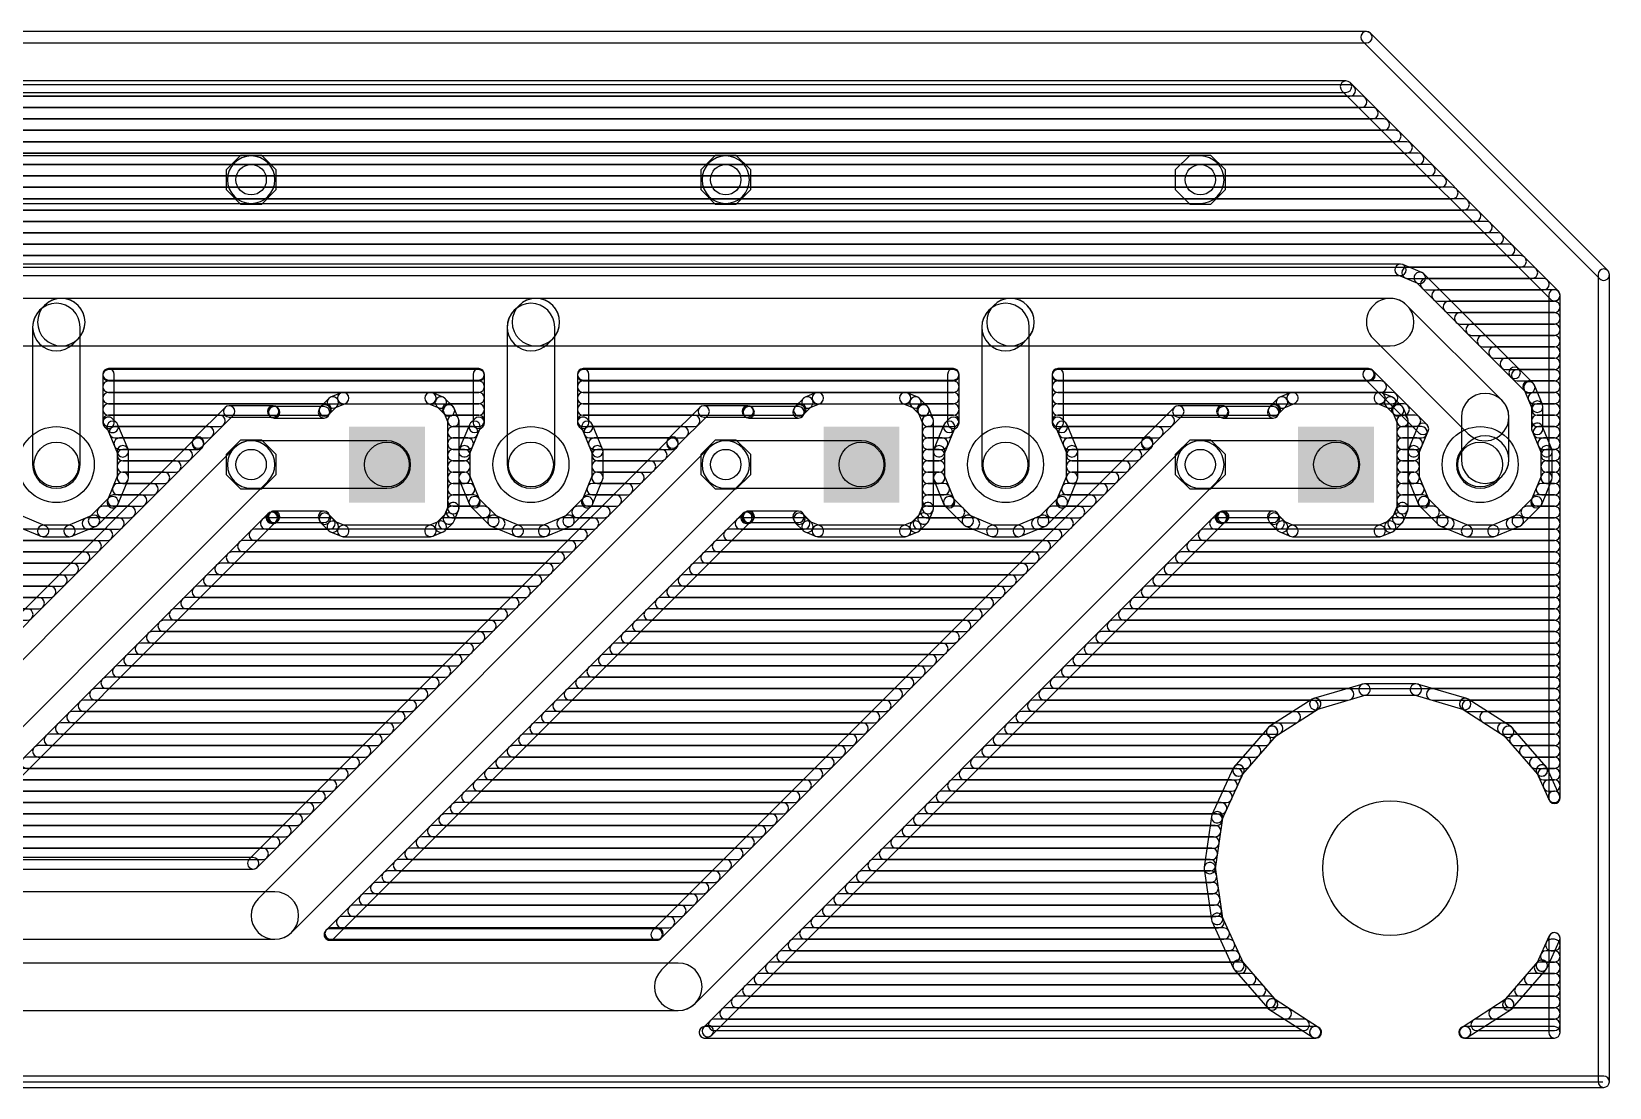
# Model space of a CAD drawing. Extents: x 0 to 131, y 0 to 28.
# Drawn here: x 88.74 to 130.96, y -0.15 to 28.09 of the extents above; entities that cross this region are included whole.
import ezdxf

# ---------------------------------------------------------------- set-up
doc = ezdxf.new("R2010")
doc.units = 0
for name, color, linetype in [('16', 175, 'CONTINUOUS'), ('17', 82, 'CONTINUOUS'), ('20', 30, 'CONTINUOUS'), ('44', 253, 'CONTINUOUS')]:
    doc.layers.add(name, color=color, linetype=linetype)

# ---------------------------------------------------------------- blocks, each defined once
blk = doc.blocks.new('SQUAREP')
blk.add_solid([(-0.5, -0.5), (0.5, -0.5), (-0.5, 0.5), (0.5, 0.5)])
blk = doc.blocks.new('ROUNDP')
blk.add_circle((0, 0), 0.5)
blk = doc.blocks.new('OCTAGONP')
blk.add_lwpolyline([(-0.5, -0.2071), (-0.5, 0.2071), (-0.2071, 0.5), (0.2071, 0.5), (0.5, 0.2071), (0.5, -0.2071), (0.2071, -0.5), (-0.2071, -0.5)], close=True)

msp = doc.modelspace()

# ---------------------------------------------------------------- linework, layer by layer
at = {"layer": '16'}
for points in [[(1.3208, 26.4668), (123.9129, 26.4668, 1), (123.9129, 26.7716), (1.3208, 26.7716, 1)], [(1.3208, 26.3652), (124.0145, 26.3652, 1), (124.0145, 26.67), (1.3208, 26.67, 1)], [(123.8051, 26.5114), (129.3814, 20.9351, 1), (129.597, 21.1507), (124.0207, 26.727, 1)], [(1.3208, 26.0604), (124.3193, 26.0604, 1), (124.3193, 26.3652), (1.3208, 26.3652, 1)], [(1.3208, 25.7556), (124.6241, 25.7556, 1), (124.6241, 26.0604), (1.3208, 26.0604, 1)], [(1.3208, 25.4508), (124.9289, 25.4508, 1), (124.9289, 25.7556), (1.3208, 25.7556, 1)], [(1.3208, 25.146), (125.2337, 25.146, 1), (125.2337, 25.4508), (1.3208, 25.4508, 1)], [(1.3208, 24.8412), (125.5385, 24.8412, 1), (125.5385, 25.146), (1.3208, 25.146, 1)], [(1.3208, 24.5364), (125.8433, 24.5364, 1), (125.8433, 24.8412), (1.3208, 24.8412, 1)], [(1.3208, 24.2316), (126.1481, 24.2316, 1), (126.1481, 24.5364), (1.3208, 24.5364, 1)], [(81.915, 23.495), (94.615, 23.495, 1), (94.615, 24.765), (81.915, 24.765, 1)], [(94.615, 23.495), (107.315, 23.495, 1), (107.315, 24.765), (94.615, 24.765, 1)], [(107.315, 23.495), (120.015, 23.495, 1), (120.015, 24.765), (107.315, 24.765, 1)], [(27.3771, 23.9268), (126.4529, 23.9268, 1), (126.4529, 24.2316), (27.3771, 24.2316, 1)], [(27.7313, 23.622), (126.7577, 23.622, 1), (126.7577, 23.9268), (27.7313, 23.9268, 1)], [(28.0361, 23.3172), (127.0625, 23.3172, 1), (127.0625, 23.622), (28.0361, 23.622, 1)], [(28.3408, 23.0124), (127.3673, 23.0124, 1), (127.3673, 23.3172), (28.3408, 23.3172, 1)], [(28.6456, 22.7076), (127.6721, 22.7076, 1), (127.6721, 23.0124), (28.6456, 23.0124, 1)], [(28.9505, 22.4028), (127.9769, 22.4028, 1), (127.9769, 22.7076), (28.9505, 22.7076, 1)], [(29.2553, 22.098), (128.2817, 22.098, 1), (128.2817, 22.4028), (29.2553, 22.4028, 1)], [(29.5601, 21.7932), (128.5865, 21.7932, 1), (128.5865, 22.098), (29.5601, 22.098, 1)], [(125.3729, 21.8694), (40.8649, 21.8694, 1), (40.8649, 21.5646), (125.3729, 21.5646, 1)], [(125.9447, 21.6451), (125.4312, 21.8578, 1), (125.3146, 21.5762), (125.828, 21.3635, 1)], [(125.5568, 21.4884), (128.8913, 21.4884, 1), (128.8913, 21.7932), (125.5568, 21.7932, 1)], [(128.5341, 19.0721), (125.9941, 21.6121, 1), (125.7786, 21.3966), (128.3186, 18.8566, 1)], [(126.0547, 21.1836), (129.1961, 21.1836, 1), (129.1961, 21.4884), (126.0547, 21.4884, 1)], [(126.3595, 20.8788), (129.4892, 20.8788, 1), (129.4892, 21.1836), (126.3595, 21.1836, 1)], [(129.3368, 21.0429), (129.3368, 7.5921, 1), (129.6416, 7.5921), (129.6416, 21.0429, 1)], [(76.835, 19.685), (89.535, 19.685, 1), (89.535, 20.955), (76.835, 20.955, 1)], [(89.8518, 19.7388), (89.984, 19.871, 1), (89.086, 20.769), (88.9538, 20.6368, 1)], [(90.0378, 16.51), (90.0378, 20.1878, 1), (88.7678, 20.1878), (88.7678, 16.51, 1)], [(89.535, 19.685), (102.235, 19.685, 1), (102.235, 20.955), (89.535, 20.955, 1)], [(102.5518, 19.7388), (102.684, 19.871, 1), (101.786, 20.769), (101.6538, 20.6368, 1)], [(102.7378, 16.51), (102.7378, 20.1878, 1), (101.4678, 20.1878), (101.4678, 16.51, 1)], [(102.235, 19.685), (114.935, 19.685, 1), (114.935, 20.955), (102.235, 20.955, 1)], [(115.2518, 19.7388), (115.384, 19.871, 1), (114.486, 20.769), (114.3538, 20.6368, 1)], [(115.4378, 16.51), (115.4378, 20.1878, 1), (114.1678, 20.1878), (114.1678, 16.51, 1)], [(114.935, 19.685), (125.095, 19.685, 1), (125.095, 20.955), (114.935, 20.955, 1)], [(124.646, 19.871), (127.186, 17.331, 1), (128.084, 18.229), (125.544, 20.769, 1)], [(126.6643, 20.574), (129.4892, 20.574, 1), (129.4892, 20.8788), (126.6643, 20.8788, 1)], [(126.9691, 20.2692), (129.4892, 20.2692, 1), (129.4892, 20.574), (126.9691, 20.574, 1)], [(127.2739, 19.9644), (129.4892, 19.9644, 1), (129.4892, 20.2692), (127.2739, 20.2692, 1)], [(127.5787, 19.6596), (129.4892, 19.6596, 1), (129.4892, 19.9644), (127.5787, 19.9644, 1)], [(127.8835, 19.3548), (129.4892, 19.3548, 1), (129.4892, 19.6596), (127.8835, 19.6596, 1)], [(90.9522, 17.6275), (90.9522, 18.923, 1), (90.6474, 18.923), (90.6474, 17.6275, 1)], [(90.7998, 18.7706), (100.7058, 18.7706, 1), (100.7058, 19.0754), (90.7998, 19.0754, 1)], [(90.7998, 18.7452), (100.7058, 18.7452, 1), (100.7058, 19.05), (90.7998, 19.05, 1)], [(100.5534, 18.923), (100.5534, 17.6275, 1), (100.8582, 17.6275), (100.8582, 18.923, 1)], [(103.6522, 17.6275), (103.6522, 18.923, 1), (103.3474, 18.923), (103.3474, 17.6275, 1)], [(103.4998, 18.7706), (113.4058, 18.7706, 1), (113.4058, 19.0754), (103.4998, 19.0754, 1)], [(103.4998, 18.7452), (113.4058, 18.7452, 1), (113.4058, 19.05), (103.4998, 19.05, 1)], [(113.2534, 18.923), (113.2534, 17.6275, 1), (113.5582, 17.6275), (113.5582, 18.923, 1)], [(116.3522, 17.6275), (116.3522, 18.923, 1), (116.0474, 18.923), (116.0474, 17.6275, 1)], [(116.1998, 18.7706), (124.5163, 18.7706, 1), (124.5163, 19.0754), (116.1998, 19.0754, 1)], [(116.1998, 18.7452), (124.5417, 18.7452, 1), (124.5417, 19.05), (116.1998, 19.05, 1)], [(124.4086, 18.8152), (125.8663, 17.3576, 1), (126.0818, 17.5731), (124.6241, 19.0308, 1)], [(128.1883, 19.05), (129.4892, 19.05, 1), (129.4892, 19.3548), (128.1883, 19.3548, 1)], [(128.9271, 18.6791), (128.5341, 19.0721, 1), (128.3186, 18.8566), (128.7116, 18.4636, 1)], [(128.4931, 18.7452), (129.4892, 18.7452, 1), (129.4892, 19.05), (128.4931, 19.05, 1)], [(90.7998, 18.4404), (100.7058, 18.4404, 1), (100.7058, 18.7452), (90.7998, 18.7452, 1)], [(103.4998, 18.4404), (113.4058, 18.4404, 1), (113.4058, 18.7452), (103.4998, 18.7452, 1)], [(116.1998, 18.4404), (124.8465, 18.4404, 1), (124.8465, 18.7452), (116.1998, 18.7452, 1)], [(128.7979, 18.4404), (129.4892, 18.4404, 1), (129.4892, 18.7452), (128.7979, 18.7452, 1)], [(129.1728, 18.1162), (128.9601, 18.6297, 1), (128.6785, 18.513), (128.8912, 17.9996, 1)], [(90.7998, 18.1356), (100.7058, 18.1356, 1), (100.7058, 18.4404), (90.7998, 18.4404, 1)], [(96.6918, 18.2798), (96.4774, 18.0654, 1), (96.693, 17.8499), (96.9073, 18.0642, 1)], [(97.0213, 18.4288), (96.7412, 18.3128, 1), (96.8579, 18.0312), (97.1379, 18.1472, 1)], [(99.4148, 18.4404), (97.0796, 18.4404, 1), (97.0796, 18.1356), (99.4148, 18.1356, 1)], [(99.7532, 18.3128), (99.4731, 18.4288, 1), (99.3565, 18.1472), (99.6365, 18.0312, 1)], [(100.017, 18.0654), (99.8026, 18.2798, 1), (99.5871, 18.0642), (99.8014, 17.8499, 1)], [(103.4998, 18.1356), (113.4058, 18.1356, 1), (113.4058, 18.4404), (103.4998, 18.4404, 1)], [(109.3918, 18.2798), (109.1774, 18.0654, 1), (109.393, 17.8499), (109.6073, 18.0642, 1)], [(109.7213, 18.4288), (109.4412, 18.3128, 1), (109.5579, 18.0312), (109.8379, 18.1472, 1)], [(112.1148, 18.4404), (109.7796, 18.4404, 1), (109.7796, 18.1356), (112.1148, 18.1356, 1)], [(112.4532, 18.3128), (112.1731, 18.4288, 1), (112.0565, 18.1472), (112.3365, 18.0312, 1)], [(112.717, 18.0654), (112.5026, 18.2798, 1), (112.2871, 18.0642), (112.5014, 17.8499, 1)], [(116.1998, 18.1356), (125.1513, 18.1356, 1), (125.1513, 18.4404), (116.1998, 18.4404, 1)], [(122.0918, 18.2798), (121.8774, 18.0654, 1), (122.093, 17.8499), (122.3073, 18.0642, 1)], [(122.4213, 18.4288), (122.1412, 18.3128, 1), (122.2579, 18.0312), (122.5379, 18.1472, 1)], [(124.8148, 18.4404), (122.4796, 18.4404, 1), (122.4796, 18.1356), (124.8148, 18.1356, 1)], [(125.1532, 18.3128), (124.8731, 18.4288, 1), (124.7565, 18.1472), (125.0365, 18.0312, 1)], [(125.417, 18.0654), (125.2026, 18.2798, 1), (124.9871, 18.0642), (125.2014, 17.8499, 1)], [(127, 17.78), (127, 16.6422, 1), (128.27, 16.6422), (128.27, 17.78, 1)], [(128.9367, 18.1356), (129.4892, 18.1356, 1), (129.4892, 18.4404), (128.9367, 18.4404, 1)], [(129.1844, 17.4643), (129.1844, 18.0579, 1), (128.8796, 18.0579), (128.8796, 17.4643, 1)], [(90.7998, 17.8308), (96.6108, 17.8308, 1), (96.6108, 18.1356), (90.7998, 18.1356, 1)], [(90.7998, 17.526), (93.7718, 17.526, 1), (93.7718, 17.8308), (90.7998, 17.8308, 1)], [(91.0179, 17.6249), (90.9076, 17.7352, 1), (90.692, 17.5197), (90.8024, 17.4094, 1)], [(93.9181, 18.0402), (93.0848, 17.2069, 1), (93.3004, 16.9914), (94.1336, 17.8246, 1)], [(95.2042, 18.0848), (94.0258, 18.0848, 1), (94.0258, 17.78), (95.2042, 17.78, 1)], [(95.3373, 18.0148), (95.3119, 18.0402, 1), (95.0964, 17.8246), (95.1218, 17.7992, 1)], [(96.5642, 18.0594), (95.2296, 18.0594, 1), (95.2296, 17.7546), (96.5642, 17.7546, 1)], [(96.4444, 18.016), (96.4234, 17.9653, 1), (96.705, 17.8487), (96.726, 17.8993, 1)], [(99.8836, 17.8308), (100.7058, 17.8308, 1), (100.7058, 18.1356), (99.8836, 18.1356, 1)], [(100.166, 17.7359), (100.05, 18.016, 1), (99.7684, 17.8993), (99.8844, 17.6193, 1)], [(100.0249, 17.526), (100.7058, 17.526, 1), (100.7058, 17.8308), (100.0249, 17.8308, 1)], [(100.1776, 15.3424), (100.1776, 17.6776, 1), (99.8728, 17.6776), (99.8728, 15.3424, 1)], [(100.598, 17.7352), (100.4877, 17.6249, 1), (100.7032, 17.4094), (100.8136, 17.5197, 1)], [(103.4998, 17.8308), (109.3108, 17.8308, 1), (109.3108, 18.1356), (103.4998, 18.1356, 1)], [(103.4998, 17.526), (106.4718, 17.526, 1), (106.4718, 17.8308), (103.4998, 17.8308, 1)], [(103.7179, 17.6249), (103.6076, 17.7352, 1), (103.392, 17.5197), (103.5024, 17.4094, 1)], [(106.6181, 18.0402), (105.7848, 17.2069, 1), (106.0004, 16.9914), (106.8336, 17.8246, 1)], [(107.9042, 18.0848), (106.7258, 18.0848, 1), (106.7258, 17.78), (107.9042, 17.78, 1)], [(108.0373, 18.0148), (108.0119, 18.0402, 1), (107.7964, 17.8246), (107.8218, 17.7992, 1)], [(109.2642, 18.0594), (107.9296, 18.0594, 1), (107.9296, 17.7546), (109.2642, 17.7546, 1)], [(109.1444, 18.016), (109.1234, 17.9653, 1), (109.405, 17.8487), (109.426, 17.8993, 1)], [(112.5836, 17.8308), (113.4058, 17.8308, 1), (113.4058, 18.1356), (112.5836, 18.1356, 1)], [(112.866, 17.7359), (112.75, 18.016, 1), (112.4684, 17.8993), (112.5844, 17.6193, 1)], [(112.7249, 17.526), (113.4058, 17.526, 1), (113.4058, 17.8308), (112.7249, 17.8308, 1)], [(112.8776, 15.3424), (112.8776, 17.6776, 1), (112.5728, 17.6776), (112.5728, 15.3424, 1)], [(113.298, 17.7352), (113.1877, 17.6249, 1), (113.4032, 17.4094), (113.5136, 17.5197, 1)], [(116.1998, 17.8308), (122.0108, 17.8308, 1), (122.0108, 18.1356), (116.1998, 18.1356, 1)], [(116.1998, 17.526), (119.1718, 17.526, 1), (119.1718, 17.8308), (116.1998, 17.8308, 1)], [(116.4179, 17.6249), (116.3076, 17.7352, 1), (116.092, 17.5197), (116.2024, 17.4094, 1)], [(119.3181, 18.0402), (118.4848, 17.2069, 1), (118.7004, 16.9914), (119.5336, 17.8246, 1)], [(120.6042, 18.0848), (119.4258, 18.0848, 1), (119.4258, 17.78), (120.6042, 17.78, 1)], [(120.7373, 18.0148), (120.7119, 18.0402, 1), (120.4964, 17.8246), (120.5218, 17.7992, 1)], [(121.9642, 18.0594), (120.6296, 18.0594, 1), (120.6296, 17.7546), (121.9642, 17.7546, 1)], [(121.8444, 18.016), (121.8234, 17.9653, 1), (122.105, 17.8487), (122.126, 17.8993, 1)], [(125.2836, 17.8308), (125.4561, 17.8308, 1), (125.4561, 18.1356), (125.2836, 18.1356, 1)], [(125.566, 17.7359), (125.45, 18.016, 1), (125.1684, 17.8993), (125.2844, 17.6193, 1)], [(125.4249, 17.526), (125.7609, 17.526, 1), (125.7609, 17.8308), (125.4249, 17.8308, 1)], [(125.5776, 15.3424), (125.5776, 17.6776, 1), (125.2728, 17.6776), (125.2728, 15.3424, 1)], [(129.032, 17.8308), (129.4892, 17.8308, 1), (129.4892, 18.1356), (129.032, 18.1356, 1)], [(129.032, 17.526), (129.4892, 17.526, 1), (129.4892, 17.8308), (129.032, 17.8308, 1)], [(91.3216, 16.922), (91.0509, 17.5755, 1), (90.7693, 17.4588), (91.04, 16.8053, 1)], [(90.9696, 17.2212), (93.467, 17.2212, 1), (93.467, 17.526), (90.9696, 17.526, 1)], [(100.0252, 17.2212), (100.536, 17.2212, 1), (100.536, 17.526), (100.0252, 17.526, 1)], [(100.4547, 17.5755), (100.184, 16.922, 1), (100.4656, 16.8053), (100.7363, 17.4588, 1)], [(104.0216, 16.922), (103.7509, 17.5755, 1), (103.4693, 17.4588), (103.74, 16.8053, 1)], [(103.6696, 17.2212), (106.167, 17.2212, 1), (106.167, 17.526), (103.6696, 17.526, 1)], [(112.7252, 17.2212), (113.236, 17.2212, 1), (113.236, 17.526), (112.7252, 17.526, 1)], [(113.1547, 17.5755), (112.884, 16.922, 1), (113.1656, 16.8053), (113.4363, 17.4588, 1)], [(116.7216, 16.922), (116.4509, 17.5755, 1), (116.1693, 17.4588), (116.44, 16.8053, 1)], [(116.3696, 17.2212), (118.867, 17.2212, 1), (118.867, 17.526), (116.3696, 17.526, 1)], [(125.4252, 17.2212), (125.936, 17.2212, 1), (125.936, 17.526), (125.4252, 17.526, 1)], [(125.8332, 17.5236), (125.584, 16.922, 1), (125.8656, 16.8053), (126.1148, 17.407, 1)], [(129.4216, 16.922), (129.1728, 17.5226, 1), (128.8912, 17.406), (129.14, 16.8053, 1)], [(129.0696, 17.2212), (129.4892, 17.2212, 1), (129.4892, 17.526), (129.0696, 17.526, 1)], [(93.0848, 17.171), (83.7686, 7.8548, 1), (83.9841, 7.6392), (93.3004, 16.9555, 1)], [(84.904, 5.901), (95.064, 16.061, 1), (94.166, 16.959), (84.006, 6.799, 1)], [(91.0958, 16.9164), (93.1926, 16.9164, 1), (93.1926, 17.2212), (91.0958, 17.2212, 1)], [(91.3332, 16.1563), (91.3332, 16.8637, 1), (91.0284, 16.8637), (91.0284, 16.1563, 1)], [(91.1808, 16.6116), (92.8933, 16.6116, 1), (92.8933, 16.9164), (91.1808, 16.9164, 1)], [(93.0402, 17.0992), (93.0402, 17.0633, 1), (93.345, 17.0633), (93.345, 17.0992, 1)], [(94.615, 15.875), (98.2472, 15.875, 1), (98.2472, 17.145), (94.615, 17.145, 1)], [(105.7848, 17.171), (94.5636, 5.9498, 1), (94.7791, 5.7342), (106.0004, 16.9555, 1)], [(95.699, 3.996), (107.764, 16.061, 1), (106.866, 16.959), (94.801, 4.894, 1)], [(100.0252, 16.9164), (100.4098, 16.9164, 1), (100.4098, 17.2212), (100.0252, 17.2212, 1)], [(100.0252, 16.6116), (100.3248, 16.6116, 1), (100.3248, 16.9164), (100.0252, 16.9164, 1)], [(100.1724, 16.8637), (100.1724, 16.1563, 1), (100.4772, 16.1563), (100.4772, 16.8637, 1)], [(103.7958, 16.9164), (105.8926, 16.9164, 1), (105.8926, 17.2212), (103.7958, 17.2212, 1)], [(104.0332, 16.1563), (104.0332, 16.8637, 1), (103.7284, 16.8637), (103.7284, 16.1563, 1)], [(103.8808, 16.6116), (105.5933, 16.6116, 1), (105.5933, 16.9164), (103.8808, 16.9164, 1)], [(118.4848, 17.171), (105.3586, 4.0448, 1), (105.5741, 3.8292), (118.7004, 16.9555, 1)], [(106.494, 2.091), (120.464, 16.061, 1), (119.566, 16.959), (105.596, 2.989, 1)], [(105.7402, 17.0992), (105.7402, 17.0633, 1), (106.045, 17.0633), (106.045, 17.0992, 1)], [(107.315, 15.875), (110.9472, 15.875, 1), (110.9472, 17.145), (107.315, 17.145, 1)], [(112.7252, 16.9164), (113.1098, 16.9164, 1), (113.1098, 17.2212), (112.7252, 17.2212, 1)], [(112.7252, 16.6116), (113.0248, 16.6116, 1), (113.0248, 16.9164), (112.7252, 16.9164, 1)], [(112.8724, 16.8637), (112.8724, 16.1563, 1), (113.1772, 16.1563), (113.1772, 16.8637, 1)], [(116.4958, 16.9164), (118.5926, 16.9164, 1), (118.5926, 17.2212), (116.4958, 17.2212, 1)], [(116.7332, 16.1563), (116.7332, 16.8637, 1), (116.4284, 16.8637), (116.4284, 16.1563, 1)], [(116.5808, 16.6116), (118.2933, 16.6116, 1), (118.2933, 16.9164), (116.5808, 16.9164, 1)], [(118.4402, 17.0992), (118.4402, 17.0633, 1), (118.745, 17.0633), (118.745, 17.0992, 1)], [(120.015, 15.875), (123.6472, 15.875, 1), (123.6472, 17.145), (120.015, 17.145, 1)], [(125.4252, 16.9164), (125.8098, 16.9164, 1), (125.8098, 17.2212), (125.4252, 17.2212, 1)], [(125.4252, 16.6116), (125.7248, 16.6116, 1), (125.7248, 16.9164), (125.4252, 16.9164, 1)], [(125.5724, 16.8637), (125.5724, 16.1563, 1), (125.8772, 16.1563), (125.8772, 16.8637, 1)], [(127.186, 17.0912), (127.0538, 16.959, 1), (127.9518, 16.061), (128.084, 16.1932, 1)], [(129.1958, 16.9164), (129.4892, 16.9164, 1), (129.4892, 17.2212), (129.1958, 17.2212, 1)], [(129.4332, 16.1563), (129.4332, 16.8637, 1), (129.1284, 16.8637), (129.1284, 16.1563, 1)], [(129.2808, 16.6116), (129.4892, 16.6116, 1), (129.4892, 16.9164), (129.2808, 16.9164, 1)], [(91.1808, 16.3068), (92.5885, 16.3068, 1), (92.5885, 16.6116), (91.1808, 16.6116, 1)], [(100.0252, 16.3068), (100.3248, 16.3068, 1), (100.3248, 16.6116), (100.0252, 16.6116, 1)], [(103.8808, 16.3068), (105.2885, 16.3068, 1), (105.2885, 16.6116), (103.8808, 16.6116, 1)], [(112.7252, 16.3068), (113.0248, 16.3068, 1), (113.0248, 16.6116), (112.7252, 16.6116, 1)], [(116.5808, 16.3068), (117.9885, 16.3068, 1), (117.9885, 16.6116), (116.5808, 16.6116, 1)], [(125.4252, 16.3068), (125.7248, 16.3068, 1), (125.7248, 16.6116), (125.4252, 16.6116, 1)], [(129.2808, 16.3068), (129.4892, 16.3068, 1), (129.4892, 16.6116), (129.2808, 16.6116, 1)], [(91.0509, 15.4445), (91.3216, 16.098, 1), (91.04, 16.2147), (90.7693, 15.5612, 1)], [(91.18, 16.002), (92.2837, 16.002, 1), (92.2837, 16.3068), (91.18, 16.3068, 1)], [(100.0252, 16.002), (100.3256, 16.002, 1), (100.3256, 16.3068), (100.0252, 16.3068, 1)], [(100.184, 16.098), (100.4547, 15.4445, 1), (100.7363, 15.5612), (100.4656, 16.2147, 1)], [(103.7509, 15.4445), (104.0216, 16.098, 1), (103.74, 16.2147), (103.4693, 15.5612, 1)], [(103.88, 16.002), (104.9837, 16.002, 1), (104.9837, 16.3068), (103.88, 16.3068, 1)], [(112.7252, 16.002), (113.0256, 16.002, 1), (113.0256, 16.3068), (112.7252, 16.3068, 1)], [(112.884, 16.098), (113.1547, 15.4445, 1), (113.4363, 15.5612), (113.1656, 16.2147, 1)], [(116.4509, 15.4445), (116.7216, 16.098, 1), (116.44, 16.2147), (116.1693, 15.5612, 1)], [(116.58, 16.002), (117.6837, 16.002, 1), (117.6837, 16.3068), (116.58, 16.3068, 1)], [(125.4252, 16.002), (125.7256, 16.002, 1), (125.7256, 16.3068), (125.4252, 16.3068, 1)], [(125.584, 16.098), (125.8547, 15.4445, 1), (126.1363, 15.5612), (125.8656, 16.2147, 1)], [(129.1509, 15.4445), (129.4216, 16.098, 1), (129.14, 16.2147), (128.8693, 15.5612, 1)], [(129.28, 16.002), (129.4892, 16.002, 1), (129.4892, 16.3068), (129.28, 16.3068, 1)], [(90.5177, 14.8949), (91.0179, 15.3951, 1), (90.8023, 15.6106), (90.3022, 15.1104, 1)], [(90.9275, 15.3924), (91.6741, 15.3924, 1), (91.6741, 15.6972), (90.9275, 15.6972, 1)], [(91.0537, 15.6972), (91.9789, 15.6972, 1), (91.9789, 16.002), (91.0537, 16.002, 1)], [(100.0252, 15.6972), (100.4519, 15.6972, 1), (100.4519, 16.002), (100.0252, 16.002, 1)], [(100.0252, 15.3924), (100.5781, 15.3924, 1), (100.5781, 15.6972), (100.0252, 15.6972, 1)], [(100.4877, 15.3951), (100.9879, 14.8949, 1), (101.2034, 15.1104), (100.7032, 15.6106, 1)], [(103.2177, 14.8949), (103.7179, 15.3951, 1), (103.5023, 15.6106), (103.0022, 15.1104, 1)], [(103.6275, 15.3924), (104.3741, 15.3924, 1), (104.3741, 15.6972), (103.6275, 15.6972, 1)], [(103.7537, 15.6972), (104.6789, 15.6972, 1), (104.6789, 16.002), (103.7537, 16.002, 1)], [(112.7252, 15.6972), (113.1519, 15.6972, 1), (113.1519, 16.002), (112.7252, 16.002, 1)], [(112.7252, 15.3924), (113.2781, 15.3924, 1), (113.2781, 15.6972), (112.7252, 15.6972, 1)], [(113.1877, 15.3951), (113.6879, 14.8949, 1), (113.9034, 15.1104), (113.4032, 15.6106, 1)], [(115.9177, 14.8949), (116.4179, 15.3951, 1), (116.2023, 15.6106), (115.7022, 15.1104, 1)], [(116.3275, 15.3924), (117.0741, 15.3924, 1), (117.0741, 15.6972), (116.3275, 15.6972, 1)], [(116.4537, 15.6972), (117.3789, 15.6972, 1), (117.3789, 16.002), (116.4537, 16.002, 1)], [(125.4252, 15.6972), (125.8519, 15.6972, 1), (125.8519, 16.002), (125.4252, 16.002, 1)], [(125.4252, 15.3924), (125.9781, 15.3924, 1), (125.9781, 15.6972), (125.4252, 15.6972, 1)], [(125.8877, 15.3951), (126.3879, 14.8949, 1), (126.6034, 15.1104), (126.1032, 15.6106, 1)], [(128.6177, 14.8949), (129.1179, 15.3951, 1), (128.9023, 15.6106), (128.4022, 15.1104, 1)], [(129.0275, 15.3924), (129.4892, 15.3924, 1), (129.4892, 15.6972), (129.0275, 15.6972, 1)], [(129.1537, 15.6972), (129.4892, 15.6972, 1), (129.4892, 16.002), (129.1537, 16.002, 1)], [(86.0304, 5.7342), (95.276, 14.9798, 1), (95.0605, 15.1954), (85.8149, 5.9498, 1)], [(90.6473, 15.0876), (91.3693, 15.0876, 1), (91.3693, 15.3924), (90.6473, 15.3924, 1)], [(95.1683, 14.9352), (95.2042, 14.9352, 1), (95.2042, 15.24), (95.1683, 15.24, 1)], [(95.3119, 14.9798), (95.3373, 15.0052, 1), (95.1218, 15.2208), (95.0964, 15.1954, 1)], [(95.2296, 14.9606), (96.5642, 14.9606, 1), (96.5642, 15.2654), (95.2296, 15.2654, 1)], [(96.4234, 15.0547), (96.4444, 15.004, 1), (96.726, 15.1207), (96.705, 15.1713, 1)], [(96.4774, 14.9546), (96.6918, 14.7402, 1), (96.9073, 14.9558), (96.693, 15.1701, 1)], [(96.8254, 3.8292), (107.976, 14.9798, 1), (107.7605, 15.1954), (96.6099, 4.0448, 1)], [(99.8026, 14.7402), (100.017, 14.9546, 1), (99.8014, 15.1701), (99.5871, 14.9558, 1)], [(100.05, 15.004), (100.166, 15.2841, 1), (99.8844, 15.4007), (99.7684, 15.1207, 1)], [(99.9828, 15.0876), (100.8583, 15.0876, 1), (100.8583, 15.3924), (99.9828, 15.3924, 1)], [(103.3473, 15.0876), (104.0693, 15.0876, 1), (104.0693, 15.3924), (103.3473, 15.3924, 1)], [(106.9441, 1.2479), (120.676, 14.9798, 1), (120.4605, 15.1954), (106.7286, 1.4634, 1)], [(107.8683, 14.9352), (107.9042, 14.9352, 1), (107.9042, 15.24), (107.8683, 15.24, 1)], [(108.0119, 14.9798), (108.0373, 15.0052, 1), (107.8218, 15.2208), (107.7964, 15.1954, 1)], [(107.9296, 14.9606), (109.2642, 14.9606, 1), (109.2642, 15.2654), (107.9296, 15.2654, 1)], [(109.1234, 15.0547), (109.1444, 15.004, 1), (109.426, 15.1207), (109.405, 15.1713, 1)], [(109.1774, 14.9546), (109.3918, 14.7402, 1), (109.6073, 14.9558), (109.393, 15.1701, 1)], [(112.5026, 14.7402), (112.717, 14.9546, 1), (112.5014, 15.1701), (112.2871, 14.9558, 1)], [(112.75, 15.004), (112.866, 15.2841, 1), (112.5844, 15.4007), (112.4684, 15.1207, 1)], [(112.6828, 15.0876), (113.5583, 15.0876, 1), (113.5583, 15.3924), (112.6828, 15.3924, 1)], [(116.0473, 15.0876), (116.7693, 15.0876, 1), (116.7693, 15.3924), (116.0473, 15.3924, 1)], [(120.5683, 14.9352), (120.6042, 14.9352, 1), (120.6042, 15.24), (120.5683, 15.24, 1)], [(120.7119, 14.9798), (120.7373, 15.0052, 1), (120.5218, 15.2208), (120.4964, 15.1954, 1)], [(120.6296, 14.9606), (121.9642, 14.9606, 1), (121.9642, 15.2654), (120.6296, 15.2654, 1)], [(121.8234, 15.0547), (121.8444, 15.004, 1), (122.126, 15.1207), (122.105, 15.1713, 1)], [(121.8774, 14.9546), (122.0918, 14.7402, 1), (122.3073, 14.9558), (122.093, 15.1701, 1)], [(125.2026, 14.7402), (125.417, 14.9546, 1), (125.2014, 15.1701), (124.9871, 14.9558, 1)], [(125.45, 15.004), (125.566, 15.2841, 1), (125.2844, 15.4007), (125.1684, 15.1207, 1)], [(125.3828, 15.0876), (126.2583, 15.0876, 1), (126.2583, 15.3924), (125.3828, 15.3924, 1)], [(128.7473, 15.0876), (129.4892, 15.0876, 1), (129.4892, 15.3924), (128.7473, 15.3924, 1)], [(82.011, 14.478), (90.7597, 14.478, 1), (90.7597, 14.7828), (82.011, 14.7828, 1)], [(88.3373, 14.8619), (88.9908, 14.5912, 1), (89.1075, 14.8728), (88.454, 15.1435, 1)], [(89.0491, 14.5796), (89.7565, 14.5796, 1), (89.7565, 14.8844), (89.0491, 14.8844, 1)], [(89.8148, 14.5912), (90.4683, 14.8619, 1), (90.3516, 15.1435), (89.6981, 14.8728, 1)], [(90.247, 14.7828), (91.0645, 14.7828, 1), (91.0645, 15.0876), (90.247, 15.0876, 1)], [(94.7111, 14.478), (103.4597, 14.478, 1), (103.4597, 14.7828), (94.7111, 14.7828, 1)], [(95.0159, 14.7828), (96.7124, 14.7828, 1), (96.7124, 15.0876), (95.0159, 15.0876, 1)], [(96.7412, 14.7072), (97.0213, 14.5912, 1), (97.1379, 14.8728), (96.8579, 14.9888, 1)], [(97.0796, 14.5796), (99.4148, 14.5796, 1), (99.4148, 14.8844), (97.0796, 14.8844, 1)], [(99.4731, 14.5912), (99.7532, 14.7072, 1), (99.6365, 14.9888), (99.3565, 14.8728, 1)], [(99.782, 14.7828), (101.2586, 14.7828, 1), (101.2586, 15.0876), (99.782, 15.0876, 1)], [(101.0373, 14.8619), (101.6908, 14.5912, 1), (101.8075, 14.8728), (101.154, 15.1435, 1)], [(101.7491, 14.5796), (102.4565, 14.5796, 1), (102.4565, 14.8844), (101.7491, 14.8844, 1)], [(102.5148, 14.5912), (103.1683, 14.8619, 1), (103.0516, 15.1435), (102.3981, 14.8728, 1)], [(102.947, 14.7828), (103.7645, 14.7828, 1), (103.7645, 15.0876), (102.947, 15.0876, 1)], [(107.4111, 14.478), (116.1597, 14.478, 1), (116.1597, 14.7828), (107.4111, 14.7828, 1)], [(107.7159, 14.7828), (109.4124, 14.7828, 1), (109.4124, 15.0876), (107.7159, 15.0876, 1)], [(109.4412, 14.7072), (109.7213, 14.5912, 1), (109.8379, 14.8728), (109.5579, 14.9888, 1)], [(109.7796, 14.5796), (112.1148, 14.5796, 1), (112.1148, 14.8844), (109.7796, 14.8844, 1)], [(112.1731, 14.5912), (112.4532, 14.7072, 1), (112.3365, 14.9888), (112.0565, 14.8728, 1)], [(112.482, 14.7828), (113.9586, 14.7828, 1), (113.9586, 15.0876), (112.482, 15.0876, 1)], [(113.7373, 14.8619), (114.3908, 14.5912, 1), (114.5075, 14.8728), (113.854, 15.1435, 1)], [(114.4491, 14.5796), (115.1565, 14.5796, 1), (115.1565, 14.8844), (114.4491, 14.8844, 1)], [(115.2148, 14.5912), (115.8683, 14.8619, 1), (115.7516, 15.1435), (115.0981, 14.8728, 1)], [(115.647, 14.7828), (116.4645, 14.7828, 1), (116.4645, 15.0876), (115.647, 15.0876, 1)], [(120.1111, 14.478), (129.4892, 14.478, 1), (129.4892, 14.7828), (120.1111, 14.7828, 1)], [(120.4159, 14.7828), (122.1124, 14.7828, 1), (122.1124, 15.0876), (120.4159, 15.0876, 1)], [(122.1412, 14.7072), (122.4213, 14.5912, 1), (122.5379, 14.8728), (122.2579, 14.9888, 1)], [(122.4796, 14.5796), (124.8148, 14.5796, 1), (124.8148, 14.8844), (122.4796, 14.8844, 1)], [(124.8731, 14.5912), (125.1532, 14.7072, 1), (125.0365, 14.9888), (124.7565, 14.8728, 1)], [(125.182, 14.7828), (126.6586, 14.7828, 1), (126.6586, 15.0876), (125.182, 15.0876, 1)], [(126.4373, 14.8619), (127.0908, 14.5912, 1), (127.2075, 14.8728), (126.554, 15.1435, 1)], [(127.1491, 14.5796), (127.8565, 14.5796, 1), (127.8565, 14.8844), (127.1491, 14.8844, 1)], [(127.9148, 14.5912), (128.5683, 14.8619, 1), (128.4516, 15.1435), (127.7981, 14.8728, 1)], [(128.347, 14.7828), (129.4892, 14.7828, 1), (129.4892, 15.0876), (128.347, 15.0876, 1)], [(81.7062, 14.1732), (90.4549, 14.1732, 1), (90.4549, 14.478), (81.7062, 14.478, 1)], [(94.4063, 14.1732), (103.1549, 14.1732, 1), (103.1549, 14.478), (94.4063, 14.478, 1)], [(107.1063, 14.1732), (115.8549, 14.1732, 1), (115.8549, 14.478), (107.1063, 14.478, 1)], [(119.8063, 14.1732), (129.4892, 14.1732, 1), (129.4892, 14.478), (119.8063, 14.478, 1)], [(81.4014, 13.8684), (90.1501, 13.8684, 1), (90.1501, 14.1732), (81.4014, 14.1732, 1)], [(94.1014, 13.8684), (102.8501, 13.8684, 1), (102.8501, 14.1732), (94.1014, 14.1732, 1)], [(106.8015, 13.8684), (115.5501, 13.8684, 1), (115.5501, 14.1732), (106.8015, 14.1732, 1)], [(119.5015, 13.8684), (129.4892, 13.8684, 1), (129.4892, 14.1732), (119.5015, 14.1732, 1)], [(80.7919, 13.2588), (89.5405, 13.2588, 1), (89.5405, 13.5636), (80.7919, 13.5636, 1)], [(81.0966, 13.5636), (89.8453, 13.5636, 1), (89.8453, 13.8684), (81.0966, 13.8684, 1)], [(93.4918, 13.2588), (102.2405, 13.2588, 1), (102.2405, 13.5636), (93.4918, 13.5636, 1)], [(93.7966, 13.5636), (102.5453, 13.5636, 1), (102.5453, 13.8684), (93.7966, 13.8684, 1)], [(106.1919, 13.2588), (114.9405, 13.2588, 1), (114.9405, 13.5636), (106.1919, 13.5636, 1)], [(106.4967, 13.5636), (115.2453, 13.5636, 1), (115.2453, 13.8684), (106.4967, 13.8684, 1)], [(118.8919, 13.2588), (129.4892, 13.2588, 1), (129.4892, 13.5636), (118.8919, 13.5636, 1)], [(119.1967, 13.5636), (129.4892, 13.5636, 1), (129.4892, 13.8684), (119.1967, 13.8684, 1)], [(80.4871, 12.954), (89.2357, 12.954, 1), (89.2357, 13.2588), (80.4871, 13.2588, 1)], [(93.187, 12.954), (101.9357, 12.954, 1), (101.9357, 13.2588), (93.187, 13.2588, 1)], [(105.8871, 12.954), (114.6357, 12.954, 1), (114.6357, 13.2588), (105.8871, 13.2588, 1)], [(118.5871, 12.954), (129.4892, 12.954, 1), (129.4892, 13.2588), (118.5871, 13.2588, 1)], [(80.1823, 12.6492), (88.9309, 12.6492, 1), (88.9309, 12.954), (80.1823, 12.954, 1)], [(92.8822, 12.6492), (101.6309, 12.6492, 1), (101.6309, 12.954), (92.8822, 12.954, 1)], [(105.5823, 12.6492), (114.3309, 12.6492, 1), (114.3309, 12.954), (105.5823, 12.954, 1)], [(118.2823, 12.6492), (129.4892, 12.6492, 1), (129.4892, 12.954), (118.2823, 12.954, 1)], [(79.8775, 12.3444), (88.6261, 12.3444, 1), (88.6261, 12.6492), (79.8775, 12.6492, 1)], [(92.2726, 12.0396), (101.0213, 12.0396, 1), (101.0213, 12.3444), (92.2726, 12.3444, 1)], [(92.5774, 12.3444), (101.3261, 12.3444, 1), (101.3261, 12.6492), (92.5774, 12.6492, 1)], [(104.9727, 12.0396), (113.7213, 12.0396, 1), (113.7213, 12.3444), (104.9727, 12.3444, 1)], [(105.2775, 12.3444), (114.0261, 12.3444, 1), (114.0261, 12.6492), (105.2775, 12.6492, 1)], [(117.6727, 12.0396), (129.4892, 12.0396, 1), (129.4892, 12.3444), (117.6727, 12.3444, 1)], [(117.9775, 12.3444), (129.4892, 12.3444, 1), (129.4892, 12.6492), (117.9775, 12.6492, 1)], [(91.9678, 11.7348), (100.7165, 11.7348, 1), (100.7165, 12.0396), (91.9678, 12.0396, 1)], [(104.6679, 11.7348), (113.4165, 11.7348, 1), (113.4165, 12.0396), (104.6679, 12.0396, 1)], [(117.3679, 11.7348), (129.4892, 11.7348, 1), (129.4892, 12.0396), (117.3679, 12.0396, 1)], [(91.3582, 11.1252), (100.1069, 11.1252, 1), (100.1069, 11.43), (91.3582, 11.43, 1)], [(91.663, 11.43), (100.4117, 11.43, 1), (100.4117, 11.7348), (91.663, 11.7348, 1)], [(104.0583, 11.1252), (112.8069, 11.1252, 1), (112.8069, 11.43), (104.0583, 11.43, 1)], [(104.3631, 11.43), (113.1117, 11.43, 1), (113.1117, 11.7348), (104.3631, 11.7348, 1)], [(116.7583, 11.1252), (129.4892, 11.1252, 1), (129.4892, 11.43), (116.7583, 11.43, 1)], [(117.0631, 11.43), (129.4892, 11.43, 1), (129.4892, 11.7348), (117.0631, 11.7348, 1)], [(91.0534, 10.8204), (99.8021, 10.8204, 1), (99.8021, 11.1252), (91.0534, 11.1252, 1)], [(103.7535, 10.8204), (112.5021, 10.8204, 1), (112.5021, 11.1252), (103.7535, 11.1252, 1)], [(116.4535, 10.8204), (129.4892, 10.8204, 1), (129.4892, 11.1252), (116.4535, 11.1252, 1)], [(90.7486, 10.5156), (99.4973, 10.5156, 1), (99.4973, 10.8204), (90.7486, 10.8204, 1)], [(103.4487, 10.5156), (112.1973, 10.5156, 1), (112.1973, 10.8204), (103.4487, 10.8204, 1)], [(116.1487, 10.5156), (129.4892, 10.5156, 1), (129.4892, 10.8204), (116.1487, 10.8204, 1)], [(124.3652, 10.6381), (123.0473, 10.2511, 1), (123.1331, 9.9587), (124.4511, 10.3456, 1)], [(125.7818, 10.6443), (124.4082, 10.6443, 1), (124.4082, 10.3395), (125.7818, 10.3395, 1)], [(127.1427, 10.2511), (125.8247, 10.6381, 1), (125.7389, 10.3456), (127.0569, 9.9587, 1)], [(90.139, 9.906), (98.8877, 9.906, 1), (98.8877, 10.2108), (90.139, 10.2108, 1)], [(90.4438, 10.2108), (99.1925, 10.2108, 1), (99.1925, 10.5156), (90.4438, 10.5156, 1)], [(102.8391, 9.906), (111.5877, 9.906, 1), (111.5877, 10.2108), (102.8391, 10.2108, 1)], [(103.1439, 10.2108), (111.8925, 10.2108, 1), (111.8925, 10.5156), (103.1439, 10.5156, 1)], [(115.5391, 9.906), (123.0179, 9.906, 1), (123.0179, 10.2108), (115.5391, 10.2108, 1)], [(115.8439, 10.2108), (123.97, 10.2108, 1), (123.97, 10.5156), (115.8439, 10.5156, 1)], [(123.0078, 10.2331), (121.8522, 9.4905, 1), (122.017, 9.234), (123.1726, 9.9767, 1)], [(123.0902, 10.2573), (123.0902, 10.2573, 1), (123.0902, 9.9525), (123.0902, 9.9525, 1)], [(126.22, 10.2108), (129.4892, 10.2108, 1), (129.4892, 10.5156), (126.22, 10.5156, 1)], [(128.3377, 9.4905), (127.1822, 10.2331, 1), (127.0174, 9.9767), (128.173, 9.234, 1)], [(127.0998, 10.2573), (127.0998, 10.2573, 1), (127.0998, 9.9525), (127.0998, 9.9525, 1)], [(127.1721, 9.906), (129.4892, 9.906, 1), (129.4892, 10.2108), (127.1721, 10.2108, 1)], [(89.8342, 9.6012), (98.5829, 9.6012, 1), (98.5829, 9.906), (89.8342, 9.906, 1)], [(102.5343, 9.6012), (111.2829, 9.6012, 1), (111.2829, 9.906), (102.5343, 9.906, 1)], [(115.2343, 9.6012), (122.5436, 9.6012, 1), (122.5436, 9.906), (115.2343, 9.906, 1)], [(127.6464, 9.6012), (129.4892, 9.6012, 1), (129.4892, 9.906), (127.6464, 9.906, 1)], [(89.2247, 8.9916), (97.9733, 8.9916, 1), (97.9733, 9.2964), (89.2247, 9.2964, 1)], [(89.5295, 9.2964), (98.2781, 9.2964, 1), (98.2781, 9.6012), (89.5295, 9.6012, 1)], [(101.9246, 8.9916), (110.6733, 8.9916, 1), (110.6733, 9.2964), (101.9246, 9.2964, 1)], [(102.2294, 9.2964), (110.9781, 9.2964, 1), (110.9781, 9.6012), (102.2294, 9.6012, 1)], [(114.6247, 8.9916), (121.7455, 8.9916, 1), (121.7455, 9.2964), (114.6247, 9.2964, 1)], [(114.9295, 9.2964), (122.0693, 9.2964, 1), (122.0693, 9.6012), (114.9295, 9.6012, 1)], [(121.8195, 9.462), (120.9199, 8.4239, 1), (121.1503, 8.2243), (122.0498, 9.2624, 1)], [(121.9346, 9.5146), (121.9346, 9.5146, 1), (121.9346, 9.2098), (121.9346, 9.2098, 1)], [(121.7822, 9.3622), (121.7822, 9.3622, 1), (122.087, 9.3622), (122.087, 9.3622, 1)], [(128.1207, 9.2964), (129.4892, 9.2964, 1), (129.4892, 9.6012), (128.1207, 9.6012, 1)], [(129.2701, 8.4239), (128.3705, 9.462, 1), (128.1402, 9.2624), (129.0397, 8.2243, 1)], [(128.2554, 9.5146), (128.2554, 9.5146, 1), (128.2554, 9.2098), (128.2554, 9.2098, 1)], [(128.4445, 8.9916), (129.4892, 8.9916, 1), (129.4892, 9.2964), (128.4445, 9.2964, 1)], [(88.9199, 8.6868), (97.6685, 8.6868, 1), (97.6685, 8.9916), (88.9199, 8.9916, 1)], [(101.6198, 8.6868), (110.3685, 8.6868, 1), (110.3685, 8.9916), (101.6198, 8.9916, 1)], [(114.3199, 8.6868), (121.4814, 8.6868, 1), (121.4814, 8.9916), (114.3199, 8.9916, 1)], [(128.7086, 8.6868), (129.4892, 8.6868, 1), (129.4892, 8.9916), (128.7086, 8.9916, 1)], [(88.6151, 8.382), (97.3637, 8.382, 1), (97.3637, 8.6868), (88.6151, 8.6868, 1)], [(101.315, 8.382), (110.0637, 8.382, 1), (110.0637, 8.6868), (101.315, 8.6868, 1)], [(114.0151, 8.382), (121.2173, 8.382, 1), (121.2173, 8.6868), (114.0151, 8.6868, 1)], [(120.8965, 8.3874), (120.3259, 7.1379, 1), (120.6031, 7.0113), (121.1737, 8.2608, 1)], [(120.8827, 8.3241), (120.8827, 8.3241, 1), (121.1875, 8.3241), (121.1875, 8.3241, 1)], [(128.9727, 8.382), (129.4892, 8.382, 1), (129.4892, 8.6868), (128.9727, 8.6868, 1)], [(129.6278, 7.6554), (129.2935, 8.3874, 1), (129.0163, 8.2608), (129.3506, 7.5288, 1)], [(129.3073, 8.3241), (129.3073, 8.3241, 1), (129.0025, 8.3241), (129.0025, 8.3241, 1)], [(88.0055, 7.7724), (96.7541, 7.7724, 1), (96.7541, 8.0772), (88.0055, 8.0772, 1)], [(88.3103, 8.0772), (97.0589, 8.0772, 1), (97.0589, 8.382), (88.3103, 8.382, 1)], [(100.7054, 7.7724), (109.4541, 7.7724, 1), (109.4541, 8.0772), (100.7054, 8.0772, 1)], [(101.0102, 8.0772), (109.7589, 8.0772, 1), (109.7589, 8.382), (101.0102, 8.382, 1)], [(113.4055, 7.7724), (120.8527, 7.7724, 1), (120.8527, 8.0772), (113.4055, 8.0772, 1)], [(113.7103, 8.0772), (120.9919, 8.0772, 1), (120.9919, 8.382), (113.7103, 8.382, 1)], [(129.1981, 8.0772), (129.4892, 8.0772, 1), (129.4892, 8.382), (129.1981, 8.382, 1)], [(129.3373, 7.7724), (129.4892, 7.7724, 1), (129.4892, 8.0772), (129.3373, 8.0772, 1)], [(87.7007, 7.4676), (96.4493, 7.4676, 1), (96.4493, 7.7724), (87.7007, 7.7724, 1)], [(100.4006, 7.4676), (109.1493, 7.4676, 1), (109.1493, 7.7724), (100.4006, 7.7724, 1)], [(113.1007, 7.4676), (120.7135, 7.4676, 1), (120.7135, 7.7724), (113.1007, 7.7724, 1)], [(129.4765, 7.4676), (129.4892, 7.4676, 1), (129.4892, 7.7724), (129.4765, 7.7724, 1)], [(87.3959, 7.1628), (96.1445, 7.1628, 1), (96.1445, 7.4676), (87.3959, 7.4676, 1)], [(100.0958, 7.1628), (108.8445, 7.1628, 1), (108.8445, 7.4676), (100.0958, 7.4676, 1)], [(112.7959, 7.1628), (120.5744, 7.1628, 1), (120.5744, 7.4676), (112.7959, 7.4676, 1)], [(120.3136, 7.0963), (120.1182, 5.7367, 1), (120.4198, 5.6933), (120.6153, 7.0529, 1)], [(86.7863, 6.5532), (95.5349, 6.5532, 1), (95.5349, 6.858), (86.7863, 6.858, 1)], [(87.0911, 6.858), (95.8397, 6.858, 1), (95.8397, 7.1628), (87.0911, 7.1628, 1)], [(99.4862, 6.5532), (108.2349, 6.5532, 1), (108.2349, 6.858), (99.4862, 6.858, 1)], [(99.791, 6.858), (108.5397, 6.858, 1), (108.5397, 7.1628), (99.791, 7.1628, 1)], [(112.1863, 6.5532), (120.4114, 6.5532, 1), (120.4114, 6.858), (112.1863, 6.858, 1)], [(112.4911, 6.858), (120.4553, 6.858, 1), (120.4553, 7.1628), (112.4911, 7.1628, 1)], [(86.4815, 6.2484), (95.2301, 6.2484, 1), (95.2301, 6.5532), (86.4815, 6.5532, 1)], [(99.1814, 6.2484), (107.9301, 6.2484, 1), (107.9301, 6.5532), (99.1814, 6.5532, 1)], [(111.8815, 6.2484), (120.3676, 6.2484, 1), (120.3676, 6.5532), (111.8815, 6.5532, 1)], [(94.6713, 5.9944), (85.9226, 5.9944, 1), (85.9226, 5.6896), (94.6713, 5.6896, 1)], [(86.1767, 5.9436), (94.9253, 5.9436, 1), (94.9253, 6.2484), (86.1767, 6.2484, 1)], [(98.5718, 5.6388), (107.3205, 5.6388, 1), (107.3205, 5.9436), (98.5718, 5.9436, 1)], [(98.8766, 5.9436), (107.6253, 5.9436, 1), (107.6253, 6.2484), (98.8766, 6.2484, 1)], [(111.2719, 5.6388), (120.28, 5.6388, 1), (120.28, 5.9436), (111.2719, 5.9436, 1)], [(111.5767, 5.9436), (120.3238, 5.9436, 1), (120.3238, 6.2484), (111.5767, 6.2484, 1)], [(98.2671, 5.334), (107.0157, 5.334, 1), (107.0157, 5.6388), (98.2671, 5.6388, 1)], [(110.9671, 5.334), (120.3019, 5.334, 1), (120.3019, 5.6388), (110.9671, 5.6388, 1)], [(120.1182, 5.6933), (120.3136, 4.3337, 1), (120.6153, 4.377), (120.4198, 5.7367, 1)], [(19.685, 3.81), (95.25, 3.81, 1), (95.25, 5.08), (19.685, 5.08, 1)], [(97.9623, 5.0292), (106.7109, 5.0292, 1), (106.7109, 5.334), (97.9623, 5.334, 1)], [(110.6623, 5.0292), (120.3457, 5.0292, 1), (120.3457, 5.334), (110.6623, 5.334, 1)], [(97.3527, 4.4196), (106.1013, 4.4196, 1), (106.1013, 4.7244), (97.3527, 4.7244, 1)], [(97.6575, 4.7244), (106.4061, 4.7244, 1), (106.4061, 5.0292), (97.6575, 5.0292, 1)], [(110.0527, 4.4196), (120.4333, 4.4196, 1), (120.4333, 4.7244), (110.0527, 4.7244, 1)], [(110.3575, 4.7244), (120.3895, 4.7244, 1), (120.3895, 5.0292), (110.3575, 5.0292, 1)], [(97.0479, 4.1148), (105.7965, 4.1148, 1), (105.7965, 4.4196), (97.0479, 4.4196, 1)], [(109.7479, 4.1148), (120.5047, 4.1148, 1), (120.5047, 4.4196), (109.7479, 4.4196, 1)], [(120.3259, 4.292), (120.8965, 3.0426, 1), (121.1737, 3.1692), (120.6031, 4.4187, 1)], [(105.4663, 4.0894), (96.7176, 4.0894, 1), (96.7176, 3.7846), (105.4663, 3.7846, 1)], [(96.7431, 3.81), (105.4917, 3.81, 1), (105.4917, 4.1148), (96.7431, 4.1148, 1)], [(109.1383, 3.5052), (120.7831, 3.5052, 1), (120.7831, 3.81), (109.1383, 3.81, 1)], [(109.4431, 3.81), (120.6439, 3.81, 1), (120.6439, 4.1148), (109.4431, 4.1148, 1)], [(129.2935, 3.0426), (129.6278, 3.7746, 1), (129.3506, 3.9012), (129.0163, 3.1692, 1)], [(129.4069, 3.5052), (129.4892, 3.5052, 1), (129.4892, 3.81), (129.4069, 3.81, 1)], [(129.3368, 3.8379), (129.3368, 1.3208, 1), (129.6416, 1.3208), (129.6416, 3.8379, 1)], [(108.8335, 3.2004), (120.9223, 3.2004, 1), (120.9223, 3.5052), (108.8335, 3.5052, 1)], [(129.2677, 3.2004), (129.4892, 3.2004, 1), (129.4892, 3.5052), (129.2677, 3.5052, 1)], [(19.05, 1.905), (106.045, 1.905, 1), (106.045, 3.175), (19.05, 3.175, 1)], [(108.5287, 2.8956), (121.0853, 2.8956, 1), (121.0853, 3.2004), (108.5287, 3.2004, 1)], [(120.9199, 3.0061), (121.8195, 1.968, 1), (122.0498, 2.1676), (121.1503, 3.2057, 1)], [(128.3705, 1.968), (129.2701, 3.0061, 1), (129.0397, 3.2057), (128.1402, 2.1676, 1)], [(129.1047, 2.8956), (129.4892, 2.8956, 1), (129.4892, 3.2004), (129.1047, 3.2004, 1)], [(129.3073, 3.1059), (129.3073, 3.1059, 1), (129.0025, 3.1059), (129.0025, 3.1059, 1)], [(107.9191, 2.286), (121.6135, 2.286, 1), (121.6135, 2.5908), (107.9191, 2.5908, 1)], [(108.2239, 2.5908), (121.3494, 2.5908, 1), (121.3494, 2.8956), (108.2239, 2.8956, 1)], [(128.5765, 2.286), (129.4892, 2.286, 1), (129.4892, 2.5908), (128.5765, 2.5908, 1)], [(128.8406, 2.5908), (129.4892, 2.5908, 1), (129.4892, 2.8956), (128.8406, 2.8956, 1)], [(107.6143, 1.9812), (121.8776, 1.9812, 1), (121.8776, 2.286), (107.6143, 2.286, 1)], [(121.9346, 1.9154), (121.9346, 1.9154, 1), (121.9346, 2.2202), (121.9346, 2.2202, 1)], [(121.8522, 1.9395), (123.0078, 1.1969, 1), (123.1726, 1.4533), (122.017, 2.196, 1)], [(127.1822, 1.1969), (128.3377, 1.9395, 1), (128.173, 2.196), (127.0174, 1.4533, 1)], [(128.2554, 1.9154), (128.2554, 1.9154, 1), (128.2554, 2.2202), (128.2554, 2.2202, 1)], [(128.4078, 2.0678), (128.4078, 2.0678, 1), (128.103, 2.0678), (128.103, 2.0678, 1)], [(128.3124, 1.9812), (129.4892, 1.9812, 1), (129.4892, 2.286), (128.3124, 2.286, 1)], [(107.3095, 1.6764), (122.3065, 1.6764, 1), (122.3065, 1.9812), (107.3095, 1.9812, 1)], [(127.8835, 1.6764), (129.4892, 1.6764, 1), (129.4892, 1.9812), (127.8835, 1.9812, 1)], [(106.8104, 1.18), (106.8947, 1.2149, 1), (106.778, 1.4965), (106.6938, 1.4616, 1)], [(123.1049, 1.4732), (106.7521, 1.4732, 1), (106.7521, 1.1684), (123.1049, 1.1684, 1)], [(107.0047, 1.3716), (122.7807, 1.3716, 1), (122.7807, 1.6764), (107.0047, 1.6764, 1)], [(123.0902, 1.1727), (123.0902, 1.1727, 1), (123.0902, 1.4775), (123.0902, 1.4775, 1)], [(123.0473, 1.1789), (123.062, 1.1746, 1), (123.1478, 1.467), (123.1331, 1.4713, 1)], [(127.128, 1.1746), (127.1427, 1.1789, 1), (127.0569, 1.4713), (127.0422, 1.467, 1)], [(129.4892, 1.4732), (127.0851, 1.4732, 1), (127.0851, 1.1684), (129.4892, 1.1684, 1)], [(127.0998, 1.1727), (127.0998, 1.1727, 1), (127.0998, 1.4775), (127.0998, 1.4775, 1)], [(127.4093, 1.3716), (129.4892, 1.3716, 1), (129.4892, 1.6764), (127.4093, 1.6764, 1)]]:
    msp.add_lwpolyline(points, format="xyb", close=True, dxfattribs=at)
at = {"layer": '20'}
msp.add_line((0, 0), (130.79, 0), dxfattribs=at)
for points in [[(0, 27.7876), (124.46, 27.7876, 1), (124.46, 28.0924), (0, 28.0924, 1)], [(124.3522, 27.8322), (130.7022, 21.4822, 1), (130.9178, 21.6978), (124.5678, 28.0478, 1)], [(130.6576, 21.59), (130.6576, 0, 1), (130.9624, 0), (130.9624, 21.59, 1)], [(0, -0.1524), (130.81, -0.1524, 1), (130.81, 0.1524), (0, 0.1524, 1)]]:
    msp.add_lwpolyline(points, format="xyb", close=True, dxfattribs=at)
msp.add_circle((125.095, 5.715), 1.8, dxfattribs=at)
at = {"layer": '44'}
for centre, radius in [((94.615, 24.13), 0.4064), ((107.315, 24.13), 0.4064), ((120.015, 24.13), 0.4064), ((89.4028, 16.51), 0.6), ((94.615, 16.51), 0.4064), ((98.2472, 16.51), 0.6), ((102.1028, 16.51), 0.6), ((107.315, 16.51), 0.4064), ((110.9472, 16.51), 0.6), ((114.8028, 16.51), 0.6), ((120.015, 16.51), 0.4064), ((123.6472, 16.51), 0.6), ((127.5028, 16.51), 0.6)]:
    msp.add_circle(centre, radius, dxfattribs=at)

# ---------------------------------------------------------------- block references
at = {"layer": '17', "xscale": 1.3208, "yscale": 1.3208, "rotation": 90}
for p in [(94.615, 24.13), (107.315, 24.13), (120.015, 24.13), (94.615, 16.51), (107.315, 16.51), (120.015, 16.51)]:
    msp.add_blockref('OCTAGONP', p, dxfattribs=at)
at = {"layer": '17', "xscale": 2.032, "yscale": 2.032}
for name, p in [('ROUNDP', (89.4028, 16.51)), ('SQUAREP', (98.2472, 16.51)), ('ROUNDP', (102.1028, 16.51)), ('SQUAREP', (110.9472, 16.51)), ('ROUNDP', (114.8028, 16.51)), ('SQUAREP', (123.6472, 16.51)), ('ROUNDP', (127.5028, 16.51))]:
    msp.add_blockref(name, p, dxfattribs=at)

doc.saveas('drawing.dxf')
